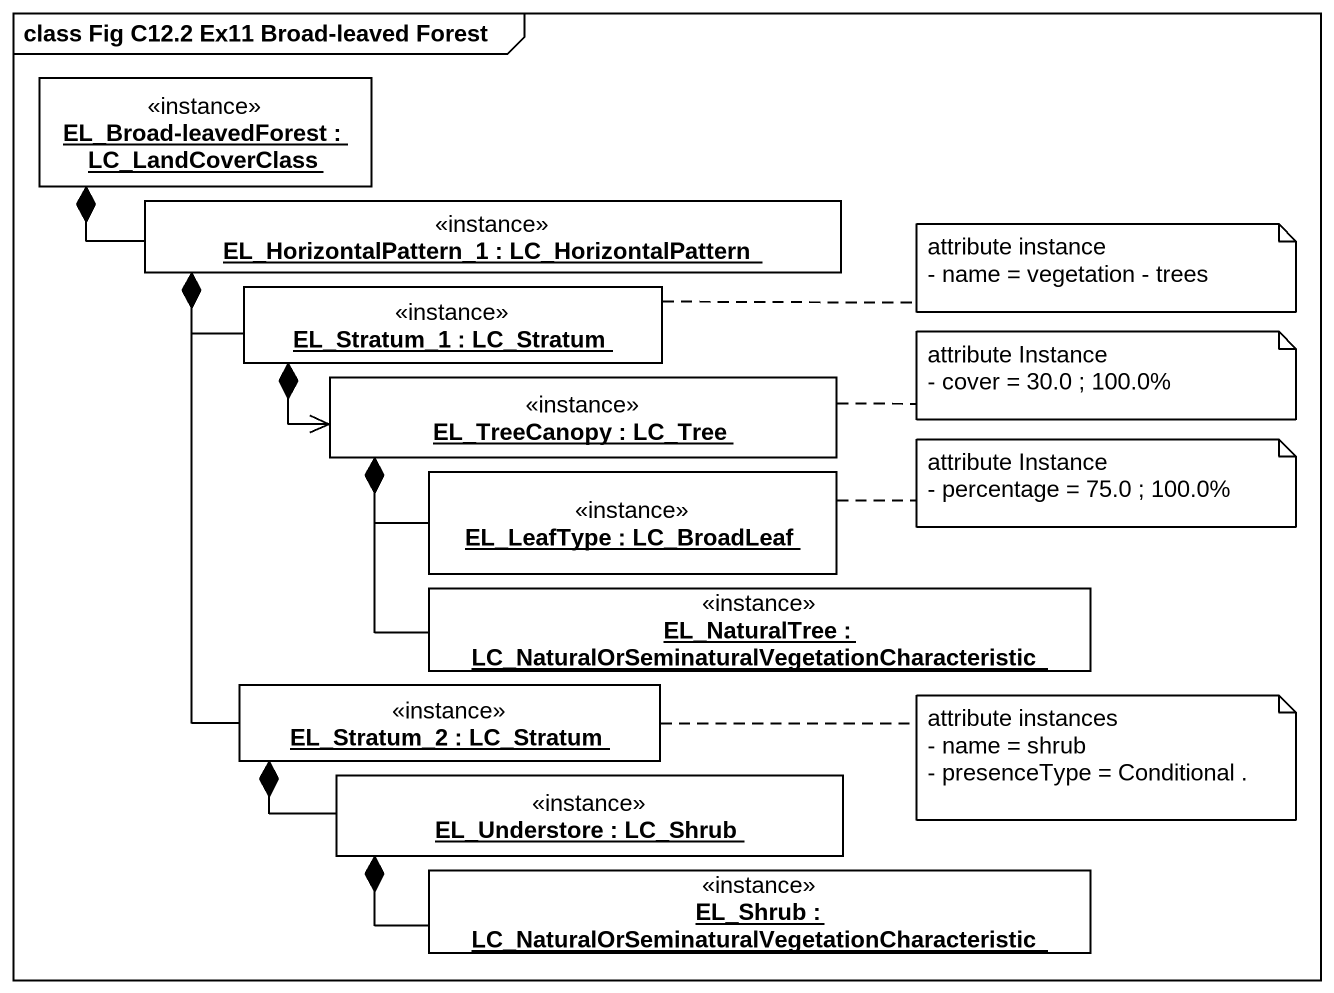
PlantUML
@startuml
mainframe class Fig C12.2 Ex11 Broad-leaved Forest
hide circle
hide empty members
object "EL_Broad-leavedForest : LC_LandCoverClass" as EL_Broad_leavedForest <<instance>> #FFFFFF
object "EL_HorizontalPattern_1 : LC_HorizontalPattern" as EL_HorizontalPattern_1 <<instance>> #FFFFFF
object "EL_Stratum_1 : LC_Stratum" as EL_Stratum_1 <<instance>> #FFFFFF
object "EL_TreeCanopy : LC_Tree" as EL_TreeCanopy <<instance>> #FFFFFF
object "EL_LeafType : LC_BroadLeaf" as EL_LeafType <<instance>> #FFFFFF
object "EL_NaturalTree : LC_NaturalOrSeminaturalVegetationCharacteristic" as EL_NaturalTree <<instance>> #FFFFFF
object "EL_Stratum_2 : LC_Stratum" as EL_Stratum_2 <<instance>> #FFFFFF
object "EL_Understore : LC_Shrub" as EL_Understore <<instance>> #FFFFFF
object "EL_Shrub : LC_NaturalOrSeminaturalVegetationCharacteristic" as EL_Shrub <<instance>> #FFFFFF
EL_HorizontalPattern_1 -left-* EL_Broad_leavedForest
EL_Stratum_1 -up-* EL_HorizontalPattern_1
EL_TreeCanopy <-up-* EL_Stratum_1
EL_LeafType -up-* EL_TreeCanopy
EL_NaturalTree -up-* EL_TreeCanopy
EL_Stratum_2 -up-* EL_HorizontalPattern_1
EL_Understore -up-* EL_Stratum_2
EL_Shrub -left-* EL_Understore
note right of EL_Stratum_1
  attribute instance
  - name = vegetation - trees
end note
note right of EL_TreeCanopy
  attribute Instance
  - cover = 30.0 ; 100.0%
end note
note right of EL_LeafType
  attribute Instance
  - percentage = 75.0 ; 100.0%
end note
note right of EL_Stratum_2
  attribute instances
  - name = shrub
  - presenceType = Conditional .
end note
@enduml
